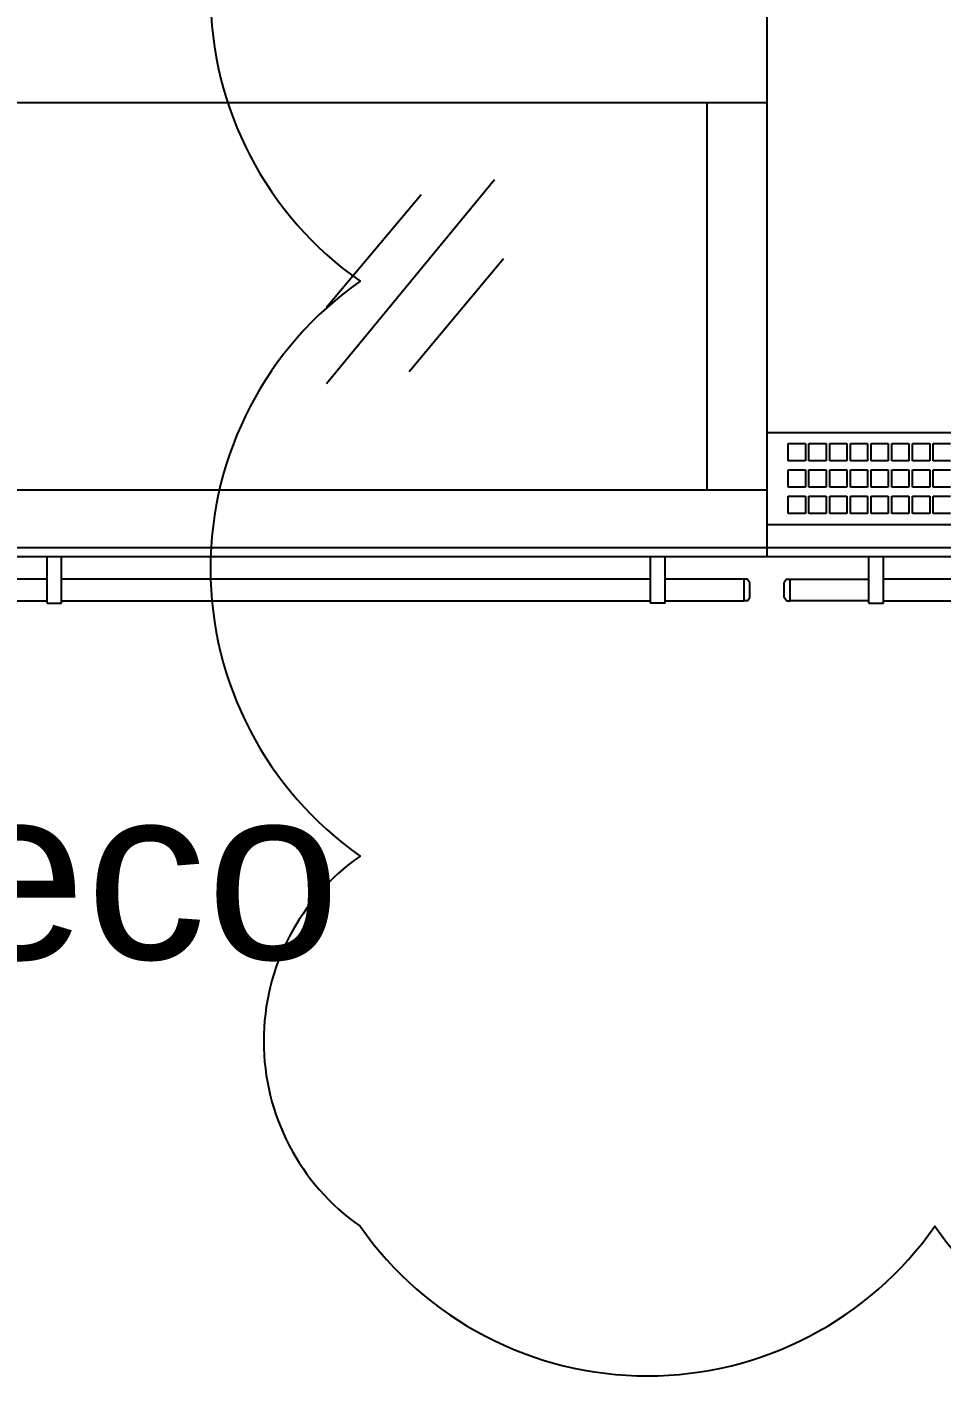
# Model space of a CAD drawing. Header units: metres. Extents: x 95 to 486, y 2972 to 3465.
# Drawn here: x 230.69 to 231.485, y 3396.638 to 3397.811 of the extents above; entities that cross this region are included whole.
import ezdxf

# ---------------------------------------------------------------- set-up
doc = ezdxf.new("R2010")
doc.units = ezdxf.units.M
doc.layers.add('IMS - EQUIPOS', color=123, linetype='Continuous')

# ---------------------------------------------------------------- blocks, each defined once
blk = doc.blocks.new('NWL 3 TIER CHILLED WALL PREMIUM 1240')
at = {"layer": 'IMS - EQUIPOS'}
for p, q in [((0, -1008), (0, 0)), ((0, -900), (1240, -900)), ((18.5, -909.5), (33.5, -909.5)), ((18.5, -924.5), (18.5, -909.5)), ((33.5, -909.5), (33.5, -924.5)), ((36.5, -909.5), (51.5, -909.5)), ((36.5, -924.5), (36.5, -909.5)), ((51.5, -909.5), (51.5, -924.5)), ((54.5, -909.5), (69.5, -909.5)), ((54.5, -924.5), (54.5, -909.5)), ((69.5, -909.5), (69.5, -924.5)), ((72.5, -909.5), (87.5, -909.5)), ((72.5, -924.5), (72.5, -909.5)), ((87.5, -909.5), (87.5, -924.5)), ((90.5, -909.5), (105.5, -909.5)), ((90.5, -924.5), (90.5, -909.5)), ((105.5, -909.5), (105.5, -924.5)), ((108.5, -909.5), (123.5, -909.5)), ((108.5, -924.5), (108.5, -909.5)), ((123.5, -909.5), (123.5, -924.5)), ((126.5, -909.5), (141.5, -909.5)), ((126.5, -924.5), (126.5, -909.5)), ((141.5, -909.5), (141.5, -924.5)), ((144.5, -909.5), (159.5, -909.5)), ((144.5, -924.5), (144.5, -909.5)), ((33.5, -924.5), (18.5, -924.5)), ((51.5, -924.5), (36.5, -924.5)), ((69.5, -924.5), (54.5, -924.5)), ((87.5, -924.5), (72.5, -924.5)), ((105.5, -924.5), (90.5, -924.5)), ((123.5, -924.5), (108.5, -924.5)), ((141.5, -924.5), (126.5, -924.5)), ((159.5, -924.5), (144.5, -924.5)), ((18.5, -932.5), (33.5, -932.5)), ((18.5, -947.5), (18.5, -932.5)), ((33.5, -932.5), (33.5, -947.5)), ((36.5, -932.5), (51.5, -932.5)), ((36.5, -947.5), (36.5, -932.5)), ((51.5, -932.5), (51.5, -947.5)), ((54.5, -932.5), (69.5, -932.5)), ((54.5, -947.5), (54.5, -932.5)), ((69.5, -932.5), (69.5, -947.5)), ((72.5, -932.5), (87.5, -932.5)), ((72.5, -947.5), (72.5, -932.5)), ((87.5, -932.5), (87.5, -947.5)), ((90.5, -932.5), (105.5, -932.5)), ((90.5, -947.5), (90.5, -932.5)), ((105.5, -932.5), (105.5, -947.5)), ((108.5, -932.5), (123.5, -932.5)), ((108.5, -947.5), (108.5, -932.5)), ((123.5, -932.5), (123.5, -947.5)), ((126.5, -932.5), (141.5, -932.5)), ((126.5, -947.5), (126.5, -932.5)), ((141.5, -932.5), (141.5, -947.5)), ((144.5, -932.5), (159.5, -932.5)), ((144.5, -947.5), (144.5, -932.5)), ((33.5, -947.5), (18.5, -947.5)), ((51.5, -947.5), (36.5, -947.5)), ((69.5, -947.5), (54.5, -947.5)), ((87.5, -947.5), (72.5, -947.5)), ((105.5, -947.5), (90.5, -947.5)), ((123.5, -947.5), (108.5, -947.5)), ((141.5, -947.5), (126.5, -947.5)), ((159.5, -947.5), (144.5, -947.5)), ((18.5, -955.5), (33.5, -955.5)), ((18.5, -970.5), (18.5, -955.5)), ((33.5, -955.5), (33.5, -970.5)), ((36.5, -955.5), (51.5, -955.5)), ((36.5, -970.5), (36.5, -955.5)), ((51.5, -955.5), (51.5, -970.5)), ((54.5, -955.5), (69.5, -955.5)), ((54.5, -970.5), (54.5, -955.5)), ((69.5, -955.5), (69.5, -970.5)), ((72.5, -955.5), (87.5, -955.5)), ((72.5, -970.5), (72.5, -955.5)), ((87.5, -955.5), (87.5, -970.5)), ((90.5, -955.5), (105.5, -955.5)), ((90.5, -970.5), (90.5, -955.5)), ((105.5, -955.5), (105.5, -970.5)), ((108.5, -955.5), (123.5, -955.5)), ((108.5, -970.5), (108.5, -955.5)), ((123.5, -955.5), (123.5, -970.5)), ((126.5, -955.5), (141.5, -955.5)), ((126.5, -970.5), (126.5, -955.5)), ((141.5, -955.5), (141.5, -970.5)), ((144.5, -955.5), (159.5, -955.5)), ((144.5, -970.5), (144.5, -955.5)), ((33.5, -970.5), (18.5, -970.5)), ((51.5, -970.5), (36.5, -970.5)), ((69.5, -970.5), (54.5, -970.5)), ((87.5, -970.5), (72.5, -970.5)), ((105.5, -970.5), (90.5, -970.5)), ((123.5, -970.5), (108.5, -970.5)), ((141.5, -970.5), (126.5, -970.5)), ((159.5, -970.5), (144.5, -970.5)), ((0, -980), (1240, -980)), ((0, -1000), (1240, -1000)), ((0, -1008), (1240, -1008)), ((0, -1008), (20, -1008)), ((88.65, -1048.5), (88.65, -1008)), ((101.35, -1048.5), (101.35, -1008)), ((17, -1027.5), (15, -1030.5)), ((15, -1043.5), (15, -1030.5)), ((17, -1027.5), (20, -1027.5)), ((17, -1027.5), (17, -1027.5)), ((20, -1046.5), (20, -1027.5)), ((20, -1027.5), (88.65, -1027.5)), ((613.65, -1027.5), (101.35, -1027.5)), ((17, -1046.5), (15, -1043.5)), ((17, -1046.5), (20, -1046.5)), ((17, -1046.5), (17, -1046.5)), ((88.65, -1046.5), (20, -1046.5)), ((88.65, -1048.5), (88.65, -1046.5)), ((88.65, -1048.5), (101.35, -1048.5)), ((101.35, -1046.5), (613.65, -1046.5))]:
    blk.add_line(p, q, dxfattribs=at)
blk = doc.blocks.new('NWL DRY HEAT PREMIUM 1240')
at = {"layer": 'IMS - EQUIPOS'}
for p, q in [((1240, -1008), (1240, 0)), ((1240, -968), (1240, 0)), ((0, -613), (1240, -613)), ((1188, -950), (1188, -613)), ((856.9, -857.4), (1002.9, -679.8)), ((856.9, -791.1), (939.2, -693)), ((928.6, -846.8), (1010.9, -748.7)), ((0, -950), (1240, -950)), ((0, -1000), (1240, -1000)), ((0, -1008), (1240, -1008)), ((613.7, -1048.5), (613.7, -1008)), ((626.3, -1048.5), (626.3, -1008)), ((1138.7, -1048.5), (1138.7, -1008)), ((1151.3, -1048.5), (1151.3, -1008)), ((613.7, -1027.5), (101.3, -1027.5)), ((1138.7, -1027.5), (626.3, -1027.5)), ((1220, -1027.5), (1151.3, -1027.5)), ((1220, -1046.5), (1220, -1027.5)), ((1223, -1027.5), (1220, -1027.5)), ((1223, -1027.5), (1223, -1027.5)), ((1223, -1027.5), (1225, -1030.5)), ((1225, -1043.5), (1225, -1030.5)), ((1223, -1046.5), (1225, -1043.5)), ((101.3, -1046.5), (613.7, -1046.5)), ((613.7, -1048.5), (626.3, -1048.5)), ((626.3, -1046.5), (1138.7, -1046.5)), ((1151.3, -1048.5), (1138.7, -1048.5)), ((1151.3, -1046.5), (1220, -1046.5)), ((1223, -1046.5), (1220, -1046.5)), ((1223, -1046.5), (1223, -1046.5))]:
    blk.add_line(p, q, dxfattribs=at)

msp = doc.modelspace()

# ---------------------------------------------------------------- linework, layer by layer
msp.add_lwpolyline([(232.7154, 3398.8545, 0.520567), (232.2154, 3398.8545, 0.520567), (231.7154, 3398.8545, 0.520567), (231.2154, 3398.8545, 0.520567), (230.9799, 3398.59, 0.520567), (230.9799, 3398.09, 0.520567), (230.9799, 3397.59, 0.520567), (230.9799, 3397.09, 0.520567), (230.9799, 3396.7679, 0.520567), (231.4799, 3396.7679, 0.520567), (231.9799, 3396.7679, 0.520567), (232.4799, 3396.7679, 0.520567)], format="xyb")

# ---------------------------------------------------------------- block references
at = {"xscale": 0.001, "yscale": 0.001, "zscale": 0.001}
for name, p in [('NWL DRY HEAT PREMIUM 1240', (230.0939, 3398.3584)), ('NWL 3 TIER CHILLED WALL PREMIUM 1240', (231.3339, 3398.3584))]:
    msp.add_blockref(name, p, dxfattribs=at)

# ---------------------------------------------------------------- texts
at = {"insert": (229.3696, 3397.1503), "char_height": 0.15, "width": 3.346553, "attachment_point": 1}
msp.add_mtext('\\pi0.23076,t1.88076;{\\fArial|b0|i0|c0|p34;DH Calor seco\\P}', dxfattribs=at)

doc.saveas('drawing.dxf')
